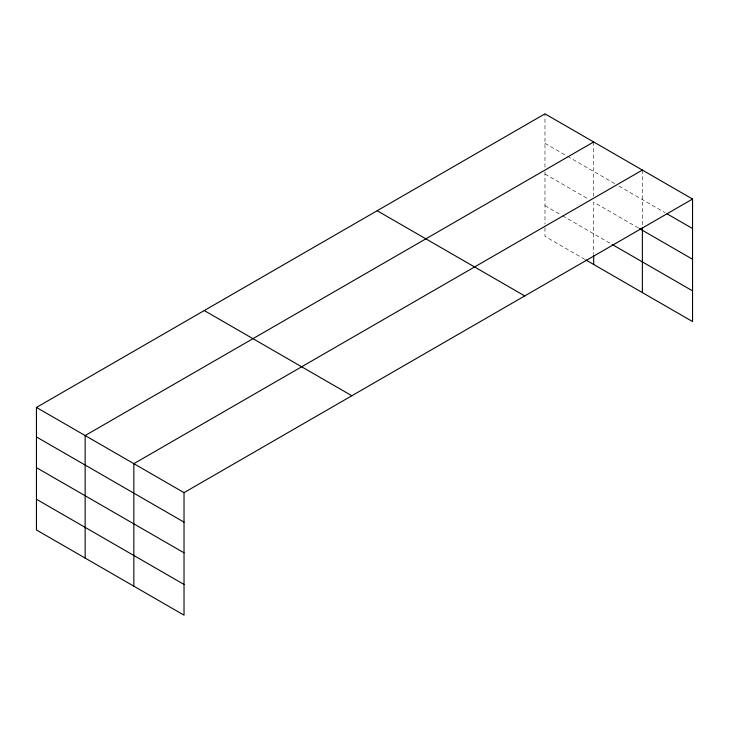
<?xml version="1.0" encoding="UTF-8"?>
<svg xmlns="http://www.w3.org/2000/svg" width="729" height="729" viewBox="0 0 729 729"><rect width="100%" height="100%" fill="white"/><g stroke="black" fill="none" stroke-linecap="round" stroke-linejoin="round"><path stroke-width="0.55" stroke-dasharray="3.65 2.73" d="M544.973 167.214L544.973 113.842M544.973 143.34L566.406 155.714M567.381 156.27L615.103 183.826M619.003 186.077L665.003 212.64M544.973 174.04L588.804 199.345M638.476 228.022L593.679 202.152L593.679 254.248M544.973 205.669L561.53 215.228M562.506 215.784L611.212 243.905M584.913 259.415L544.973 236.36L544.973 224.997M642.377 170.076L642.377 225.726M593.679 141.955L593.679 196.465M544.973 171.762L544.973 223.858"/><path stroke-width="1.09" d="M692.55 199.044L544.973 113.842L36.45 407.438L36.45 529.956L184.027 615.158L184.027 492.64L692.55 199.044L692.55 321.562L585.888 259.98M593.679 141.955L85.147 435.55L85.147 558.077M642.377 170.076L133.844 463.671L133.844 586.189M666.971 213.77L692.55 228.542M639.451 228.587L692.55 259.242M612.178 244.47L692.55 290.862M377.166 210.727L524.734 295.928M204.266 310.554L351.834 395.747M36.45 407.438L184.027 492.64M36.45 436.935L184.027 522.137M36.45 467.635L184.027 552.837M36.45 499.265L184.027 584.458M642.377 227.995L642.377 292.593M593.679 255.387L593.679 264.481"/></g></svg>
